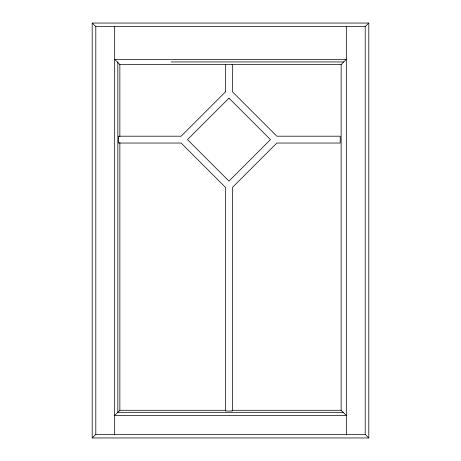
<?xml version="1.0" encoding="UTF-8"?>
<svg xmlns="http://www.w3.org/2000/svg" width="461" height="461" viewBox="0 0 461 461"><rect width="100%" height="100%" fill="white"/><g stroke="black" fill="none" stroke-linecap="round" stroke-linejoin="round"><path stroke-width="0.69" d="M368.8 437.95L365.198 434.348L365.198 26.652L368.8 23.05L92.2 23.05L92.2 437.95L368.8 437.95L368.8 23.05M119.86 142.334L119.86 410.29L114.674 415.476L346.326 415.476L341.14 410.29L341.14 64.54L346.326 59.354L114.674 59.354L119.86 64.54L225.469 64.54M92.2 437.95L95.802 434.348L95.802 26.652L92.2 23.05M95.802 26.652L365.198 26.652M171.071 61.947L343.733 61.947M231.935 64.54L341.14 64.54M119.86 410.29L225.469 410.29M231.935 410.29L341.14 410.29M343.733 412.318L117.832 412.318L117.832 61.947M95.802 434.348L365.198 434.348M346.326 26.652L346.326 434.348M119.86 64.54L119.86 136.571M114.674 26.652L114.674 434.348M225.527 91.802L181.133 136.197L118.563 136.197L118.563 143.043L181.133 143.043L225.544 187.454L225.544 410.999L232.419 410.999L232.419 187.454L276.825 143.043L340.195 143.043L340.195 136.197L276.825 136.197L232.43 91.802L232.43 64.35L225.527 64.35L225.527 91.802M228.979 98.13L187.489 139.62L228.979 181.11L270.469 139.62L228.979 98.13"/></g></svg>
